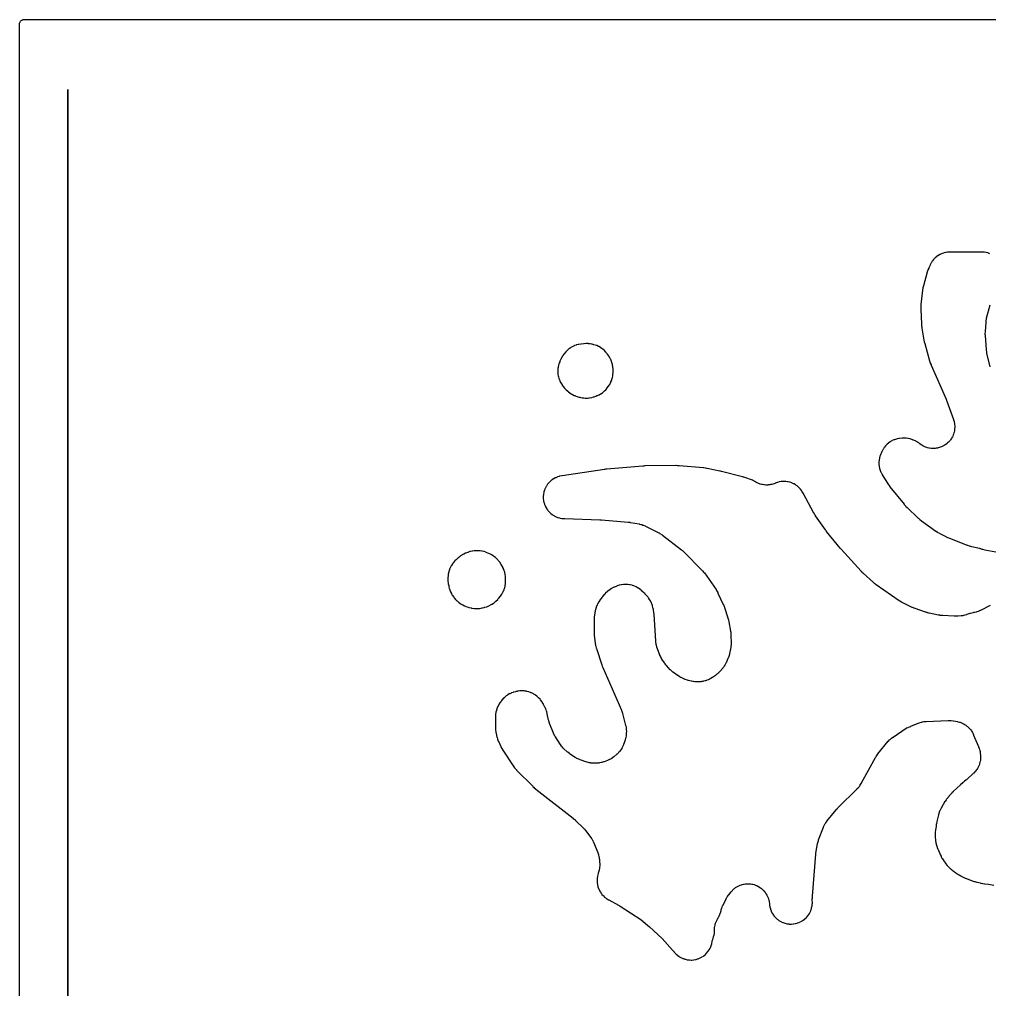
# Model space of a CAD drawing. Header units: millimetres. Extents: x 0 to 300, y 0 to 300.
# Drawn here: x -0.1 to 150, y 150 to 300.1 of the extents above; entities that cross this region are included whole.
import ezdxf

# ---------------------------------------------------------------- set-up
doc = ezdxf.new("R2010")
doc.units = ezdxf.units.MM
doc.layers.add('CUT', color=7, linetype='CONTINUOUS')

msp = doc.modelspace()

# ---------------------------------------------------------------- linework, layer by layer
at = {"layer": 'CUT'}
for points in [[(-0.125, 3.375), (-0.125, 296.625), (-0.125, 299.3054), (-0.1202, 299.4033), (-0.1087, 299.4809), (-0.0896, 299.5569), (-0.0632, 299.6308), (-0.0297, 299.7017), (0.0106, 299.7689), (0.0573, 299.8319), (0.11, 299.89), (0.1681, 299.9427), (0.2311, 299.9894), (0.2983, 300.0297), (0.3692, 300.0632), (0.4431, 300.0896), (0.5191, 300.1087), (0.5967, 300.1202), (0.6946, 300.125), (299.3039, 300.125)], [(150.043, 263.8718), (149.8053, 263.9574), (149.7335, 263.9793), (149.4886, 264.041), (149.415, 264.0557), (149.1652, 264.093), (149.0905, 264.1004), (148.7374, 264.1178), (148.6999, 264.1188), (143.941, 264.1187), (143.905, 264.1179), (143.5657, 264.1018), (143.4939, 264.095), (143.2537, 264.0606), (143.1829, 264.047), (142.947, 263.99), (142.8779, 263.9698), (142.6484, 263.8907), (142.5815, 263.864), (142.3605, 263.7635), (142.2964, 263.7306), (142.086, 263.6097), (142.0253, 263.5709), (141.8273, 263.4306), (141.7705, 263.3862), (141.5867, 263.2278), (141.5344, 263.1782), (141.3663, 263.0031), (141.319, 262.9488), (141.1683, 262.7585), (141.1263, 262.7), (140.9942, 262.4963), (140.958, 262.4341), (140.801, 262.1329), (140.7852, 262.1005), (140.5908, 261.6798), (140.5785, 261.6518), (140.468, 261.385), (140.4469, 261.3275), (140.3583, 261.0528), (140.3495, 261.0235), (139.761, 258.9112), (139.7534, 258.8817), (139.6876, 258.6024), (139.676, 258.5427), (139.6326, 258.2591), (139.6286, 258.2289), (139.3779, 255.9907), (139.3752, 255.9609), (139.3548, 255.6792), (139.3528, 255.6193), (139.3547, 255.337), (139.3555, 255.307), (139.4641, 252.951), (139.4655, 252.928), (139.4854, 252.6688), (139.4902, 252.6231), (139.5257, 252.3656), (139.5292, 252.3428), (139.8406, 250.4963), (139.8443, 250.4765), (139.8881, 250.253), (139.8969, 250.2137), (139.9525, 249.9929), (139.9576, 249.9734), (140.7019, 247.3162), (140.7096, 247.2904), (140.8019, 247.0008), (140.8201, 246.9501), (140.9327, 246.6677), (140.9431, 246.6429), (143.2777, 241.3397), (143.2855, 241.3217), (143.3221, 241.2345), (143.3295, 241.2164), (143.344, 241.1801), (143.3522, 241.1589), (143.3909, 241.0562), (143.3987, 241.0349), (144.4057, 238.1932), (144.4234, 238.1391), (144.494, 237.9029), (144.5211, 237.7924), (144.5625, 237.5784), (144.5784, 237.4657), (144.5982, 237.2486), (144.6029, 237.1349), (144.6009, 236.9169), (144.5942, 236.8033), (144.5705, 236.5866), (144.5525, 236.4743), (144.5074, 236.261), (144.4783, 236.151), (144.412, 235.9433), (144.3721, 235.8367), (144.2855, 235.6367), (144.2352, 235.5346), (144.129, 235.3442), (144.0688, 235.2477), (143.9442, 235.0688), (143.8746, 234.9788), (143.7328, 234.8132), (143.6546, 234.7305), (143.497, 234.5799), (143.4109, 234.5055), (143.2391, 234.3713), (143.146, 234.3058), (142.9617, 234.1895), (142.8625, 234.1336), (142.6675, 234.0362), (142.5633, 233.9905), (142.3595, 233.913), (142.2513, 233.8779), (142.0408, 233.8212), (141.9296, 233.797), (141.7145, 233.7615), (141.6015, 233.7486), (141.3839, 233.7347), (141.2701, 233.7332), (141.0522, 233.7411), (140.9389, 233.7508), (140.7229, 233.7804), (140.6111, 233.8014), (140.3991, 233.8524), (140.2899, 233.8845), (140.0841, 233.9563), (139.9787, 233.9991), (139.781, 234.0911), (139.6804, 234.1442), (139.4929, 234.2554), (139.3981, 234.3183), (139.1997, 234.4646), (139.1547, 234.4995), (139.095, 234.5484), (139.0398, 234.5895), (138.8478, 234.7194), (138.7891, 234.7553), (138.5861, 234.8673), (138.5244, 234.8977), (138.2274, 235.0281), (138.1956, 235.0413), (138.1071, 235.0754), (138.0713, 235.0882), (137.7302, 235.2006), (137.6568, 235.2207), (137.4063, 235.2762), (137.3313, 235.2889), (137.0765, 235.319), (137.0005, 235.3242), (136.6416, 235.3305), (136.6035, 235.3302), (136.5021, 235.3269), (136.4587, 235.3242), (136.0507, 235.2874), (135.9647, 235.2747), (135.6782, 235.2153), (135.5942, 235.1929), (135.2597, 235.0825), (135.1853, 235.0535), (134.9361, 234.9411), (134.8715, 234.9082), (134.6592, 234.7869), (134.598, 234.7479), (134.3983, 234.6069), (134.3411, 234.5623), (134.1557, 234.4029), (134.103, 234.353), (133.9337, 234.1766), (133.886, 234.1219), (133.7343, 233.9302), (133.692, 233.8712), (133.5593, 233.6659), (133.5229, 233.6032), (133.3653, 233.2995), (133.3494, 233.2669), (133.2074, 232.9579), (133.1928, 232.9239), (133.0627, 232.6), (133.0385, 232.5301), (132.9685, 232.2908), (132.9512, 232.2188), (132.9048, 231.9738), (132.8946, 231.9005), (132.8723, 231.6521), (132.8692, 231.5782), (132.8712, 231.3288), (132.8754, 231.2549), (132.9015, 231.007), (132.9129, 230.9338), (132.9631, 230.6896), (132.9815, 230.6179), (133.0552, 230.3797), (133.0805, 230.3101), (133.177, 230.0802), (133.209, 230.0134), (133.3747, 229.7063), (133.3931, 229.6742), (134.1877, 228.3595), (134.2013, 228.3378), (134.3589, 228.0958), (134.3882, 228.0539), (134.5618, 227.823), (134.5775, 227.8029), (136.7598, 225.0939), (136.7768, 225.0735), (136.973, 224.8468), (137.0091, 224.8079), (137.2205, 224.5953), (137.2396, 224.5769), (138.9598, 222.9646), (138.9784, 222.9478), (139.191, 222.7613), (139.2297, 222.7295), (139.4541, 222.5574), (139.4742, 222.5425), (141.6967, 220.9515), (141.718, 220.9368), (141.9609, 220.7751), (142.0048, 220.7479), (142.2581, 220.6031), (142.2808, 220.5907), (143.2343, 220.0877), (143.2548, 220.0773), (143.4881, 219.9631), (143.53, 219.9441), (143.7698, 219.8442), (143.7912, 219.8357), (146.5429, 218.786), (146.5684, 218.7767), (146.8584, 218.6778), (146.9103, 218.6621), (147.2067, 218.5841), (147.233, 218.5777), (148.4126, 218.3118), (148.506, 218.2683), (148.5764, 218.2398), (148.8179, 218.1557), (148.8908, 218.1343), (149.2389, 218.0509), (149.276, 218.0429), (150.9644, 217.7265)], [(150.0775, 246.373), (149.5836, 248.4722), (149.5791, 248.4923), (149.5652, 248.5563), (149.5498, 248.6439), (149.5053, 248.9722), (149.498, 249.0423), (149.3439, 251.1478), (149.3417, 251.1876), (149.3343, 251.3804), (149.3335, 251.4203), (149.3333, 251.4958), (149.3339, 251.5355), (149.34, 251.7276), (149.342, 251.7673), (149.444, 253.2936), (149.4453, 253.3105), (149.4487, 253.3531), (149.4605, 253.4477), (149.5214, 253.8129), (149.5391, 253.8988), (149.5416, 253.9086), (149.544, 253.9184), (150.0702, 255.9696)], [(150.0739, 209.4083), (148.5911, 208.6661), (148.5411, 208.6425), (148.3221, 208.5459), (148.219, 208.5062), (148.0179, 208.4399), (147.9115, 208.4104), (147.6779, 208.3578), (147.6237, 208.347), (147.5015, 208.3256), (147.4569, 208.3164), (147.0392, 208.2173), (146.952, 208.1909), (146.4976, 208.0235), (146.4501, 208.0072), (146.2432, 207.9411), (146.1464, 207.9149), (145.959, 207.8728), (145.8603, 207.8551), (145.6449, 207.8263), (145.5951, 207.8207), (145.1485, 207.7809), (145.1069, 207.7779), (144.9055, 207.7674), (144.8638, 207.7659), (144.7843, 207.7647), (144.7426, 207.7648), (144.541, 207.769), (144.4993, 207.7706), (142.719, 207.8729), (142.6774, 207.876), (142.4768, 207.8949), (142.4354, 207.8996), (142.3566, 207.9099), (142.3154, 207.9161), (142.1167, 207.9496), (142.0757, 207.9573), (140.6323, 208.2555), (140.5961, 208.2636), (140.4218, 208.3055), (140.3859, 208.3148), (140.3176, 208.3336), (140.282, 208.344), (140.1108, 208.3972), (140.0756, 208.4088), (138.5048, 208.9536), (138.4745, 208.9646), (138.3287, 209.0198), (138.2987, 209.0317), (138.2417, 209.0552), (138.212, 209.0679), (138.0696, 209.1313), (138.0403, 209.1448), (136.4935, 209.8864), (136.4802, 209.8929), (136.4466, 209.9095), (136.3733, 209.9493), (136.0941, 210.1141), (136.0293, 210.1554), (136.0219, 210.1604), (136.0146, 210.1655), (132.446, 212.6514), (132.4171, 212.6722), (132.2791, 212.7749), (132.2509, 212.7965), (132.1977, 212.8388), (132.1702, 212.8613), (132.0389, 212.9724), (132.0121, 212.9958), (130.4153, 214.4343), (130.4017, 214.4468), (130.338, 214.5061), (130.3173, 214.5258), (130.2851, 214.5573), (130.2779, 214.5644), (130.2351, 214.607), (130.2221, 214.6201), (130.1615, 214.6825), (130.1418, 214.7032), (130.1112, 214.7363), (130.1044, 214.7438), (127.0212, 218.1385), (127.0112, 218.1496), (126.9634, 218.2036), (126.9536, 218.2148), (126.9342, 218.2374), (126.923, 218.2507), (126.8693, 218.3149), (126.8583, 218.3283), (124.7741, 220.9015), (124.7622, 220.9164), (124.7054, 220.989), (124.6937, 221.0041), (124.6708, 221.0344), (124.6577, 221.0522), (124.5951, 221.1384), (124.5823, 221.1563), (123.0797, 223.3124), (123.0616, 223.3391), (122.9761, 223.4696), (122.9588, 223.4969), (122.9267, 223.549), (122.9102, 223.5766), (122.8324, 223.7113), (122.8167, 223.7394), (121.1583, 226.8075), (121.1394, 226.8404), (120.9543, 227.1455), (120.9119, 227.2082), (120.7586, 227.4119), (120.7102, 227.47), (120.5374, 227.6575), (120.4834, 227.7105), (120.2928, 227.8799), (120.2338, 227.9273), (120.0273, 228.0768), (119.9639, 228.1181), (119.7436, 228.2464), (119.6764, 228.2812), (119.4444, 228.3869), (119.374, 228.4149), (119.1327, 228.497), (119.0599, 228.5178), (118.8116, 228.5755), (118.7371, 228.5889), (118.4843, 228.6217), (118.4088, 228.6276), (118.154, 228.635), (118.0783, 228.6335), (117.824, 228.6155), (117.7488, 228.6064), (117.4976, 228.5633), (117.4237, 228.5467), (117.178, 228.4788), (117.1061, 228.455), (117.0083, 228.4171), (116.9547, 228.3979), (116.8795, 228.3731), (116.8096, 228.346), (116.7499, 228.3195), (116.6464, 228.2794), (116.4356, 228.2094), (116.3288, 228.1796), (116.1215, 228.1325), (116.0122, 228.1132), (115.8013, 228.0865), (115.6907, 228.078), (115.4783, 228.0719), (115.3673, 228.0741), (115.1553, 228.0887), (115.0451, 228.1017), (114.8355, 228.1369), (114.7271, 228.1605), (114.5218, 228.2159), (114.4163, 228.25), (114.2174, 228.325), (114.1156, 228.3692), (113.925, 228.4632), (113.828, 228.5171), (113.6474, 228.6292), (113.5561, 228.6923), (113.5063, 228.7304), (113.4387, 228.7765), (113.3666, 228.8151), (113.2907, 228.8458), (112.1369, 229.2408), (112.1231, 229.2454), (111.9539, 229.2997), (111.9245, 229.3085), (111.7677, 229.352), (111.7532, 229.3558), (108.5107, 230.1858), (108.5012, 230.1882), (108.3847, 230.2164), (108.3646, 230.221), (108.2573, 230.2439), (108.2474, 230.2459), (106.2864, 230.6375), (106.2662, 230.6412), (106.0372, 230.6806), (105.9965, 230.6864), (105.7657, 230.7133), (105.7453, 230.7154), (101.9616, 231.0526), (101.9427, 231.054), (101.7295, 231.0677), (101.6917, 231.0692), (101.478, 231.0722), (101.4591, 231.0723), (96.688, 231.0217), (96.6746, 231.0214), (96.5103, 231.0168), (96.482, 231.0155), (96.332, 231.0056), (96.3181, 231.0046), (90.7542, 230.5367), (90.7421, 230.5356), (90.5937, 230.5207), (90.5682, 230.5177), (90.4329, 230.4995), (90.4204, 230.4977), (83.8557, 229.5024), (83.8188, 229.4959), (83.4723, 229.4257), (83.3997, 229.4072), (83.1583, 229.3329), (83.0878, 229.3074), (82.8549, 229.2097), (82.7873, 229.1773), (82.5651, 229.0571), (82.501, 229.0182), (82.2918, 228.8767), (82.2319, 228.8317), (82.0376, 228.6703), (81.9824, 228.6196), (81.805, 228.4399), (81.755, 228.384), (81.5962, 228.1876), (81.552, 228.1271), (81.4133, 227.916), (81.3752, 227.8514), (81.258, 227.6277), (81.2265, 227.5597), (81.1319, 227.3255), (81.1073, 227.2547), (81.0362, 227.0124), (81.0186, 226.9395), (80.9718, 226.6913), (80.9615, 226.617), (80.9393, 226.3654), (80.9364, 226.2905), (80.9392, 226.038), (80.9437, 225.9631), (80.9712, 225.7121), (80.9831, 225.6381), (81.0353, 225.391), (81.0544, 225.3185), (81.1306, 225.0777), (81.1568, 225.0074), (81.2564, 224.7754), (81.2894, 224.708), (81.4114, 224.4869), (81.4508, 224.4231), (81.594, 224.2151), (81.6395, 224.1555), (81.8025, 223.9626), (81.8537, 223.9078), (82.0349, 223.7319), (82.0912, 223.6824), (82.2888, 223.5252), (82.3498, 223.4815), (82.562, 223.3445), (82.6269, 223.307), (82.8515, 223.1916), (82.9198, 223.1607), (83.1548, 223.068), (83.2258, 223.044), (83.4687, 222.9749), (83.5418, 222.958), (83.7903, 222.9132), (83.8647, 222.9035), (84.217, 222.8754), (84.2544, 222.8733), (89.704, 222.708), (89.7192, 222.7074), (89.7922, 222.7042), (89.8074, 222.7035), (89.8375, 222.7017), (89.8551, 222.7006), (89.9398, 222.6945), (89.9573, 222.6931), (94.0768, 222.3307), (94.0928, 222.3292), (94.1663, 222.3217), (94.19, 222.319), (94.2313, 222.3139), (94.2411, 222.3127), (94.2927, 222.3059), (94.3086, 222.3036), (94.3815, 222.293), (94.4049, 222.2893), (94.4462, 222.2824), (94.4559, 222.2807), (95.7712, 222.0482), (95.825, 222.0374), (96.0566, 221.9848), (96.1622, 221.9555), (96.3616, 221.8895), (96.464, 221.8502), (96.6812, 221.7543), (96.7309, 221.731), (98.8427, 220.6752), (98.8587, 220.667), (98.899, 220.6461), (98.9865, 220.5955), (99.3173, 220.3844), (99.3937, 220.3311), (99.4022, 220.3246), (99.4107, 220.3182), (102.3169, 218.0669), (102.3461, 218.0435), (102.4855, 217.928), (102.5139, 217.9037), (102.5674, 217.8563), (102.595, 217.831), (102.7265, 217.7067), (102.7533, 217.6805), (105.4875, 214.9184), (105.4984, 214.9072), (105.5257, 214.8788), (105.5841, 214.8134), (105.8009, 214.5506), (105.85, 214.4866), (105.8554, 214.4789), (105.8608, 214.4714), (107.6708, 211.8857), (107.68, 211.8724), (107.703, 211.8385), (107.7512, 211.7611), (107.9262, 211.453), (107.9649, 211.3785), (107.9691, 211.3697), (107.9732, 211.361), (108.7866, 209.6076), (108.8, 209.5776), (108.8628, 209.4315), (108.8753, 209.401), (108.8984, 209.3426), (108.9101, 209.3118), (108.9643, 209.1624), (108.9751, 209.1313), (109.5063, 207.5224), (109.5181, 207.4845), (109.5718, 207.3008), (109.5822, 207.2626), (109.6009, 207.1894), (109.61, 207.1508), (109.6507, 206.9638), (109.6585, 206.925), (109.9289, 205.4383), (109.9316, 205.4232), (109.938, 205.3849), (109.9491, 205.2992), (109.9795, 204.9645), (109.9839, 204.8851), (109.9841, 204.8758), (109.9843, 204.8667), (110.0003, 203.6075), (110.0004, 203.589), (110.0001, 203.5208), (109.9983, 203.4597), (109.988, 203.2802), (109.9798, 203.1941), (109.9557, 203.0143), (109.9476, 202.9626), (109.9418, 202.9303), (109.9398, 202.9195), (109.7683, 202.0211), (109.7541, 201.9568), (109.6846, 201.6802), (109.6451, 201.5546), (109.5442, 201.288), (109.5191, 201.2271), (109.2262, 200.5706), (109.2033, 200.5223), (109.0992, 200.3157), (109.0468, 200.2226), (108.938, 200.0493), (108.8771, 199.9616), (108.7363, 199.778), (108.7029, 199.7363), (108.2931, 199.2507), (108.2594, 199.2126), (108.11, 199.0508), (108.0378, 198.9792), (107.8935, 198.8484), (107.8152, 198.7836), (107.6395, 198.6509), (107.5982, 198.6212), (107.1309, 198.2999), (107.0838, 198.2692), (106.8766, 198.1413), (106.7781, 198.087), (106.5845, 197.9925), (106.4812, 197.9482), (106.2529, 197.8634), (106.1997, 197.8451), (106.0231, 197.7893), (105.9705, 197.7741), (105.7413, 197.7135), (105.6342, 197.6907), (105.4272, 197.6568), (105.3185, 197.6443), (105.0819, 197.6287), (105.0272, 197.6264), (104.7426, 197.6212), (104.6935, 197.6214), (104.4808, 197.6267), (104.3829, 197.6334), (104.196, 197.6543), (104.099, 197.6694), (103.8904, 197.7111), (103.8425, 197.7217), (103.4325, 197.8222), (103.4153, 197.8266), (103.3721, 197.8379), (103.277, 197.8673), (102.9131, 197.9973), (102.8281, 198.0316), (102.8185, 198.036), (102.8089, 198.0403), (102.2507, 198.2983), (102.2342, 198.3061), (102.1734, 198.3353), (102.1198, 198.3629), (101.9642, 198.4483), (101.8909, 198.4922), (101.7407, 198.5899), (101.698, 198.619), (101.6717, 198.6379), (101.6629, 198.6443), (101.0662, 199.0809), (101.0525, 199.091), (101.0181, 199.117), (100.9441, 199.1779), (100.6667, 199.4265), (100.6032, 199.488), (100.5962, 199.4953), (100.5892, 199.5027), (100.0435, 200.0841), (100.0326, 200.096), (100.0052, 200.126), (99.9469, 200.1953), (99.7312, 200.4731), (99.6825, 200.5408), (99.6772, 200.5488), (99.6719, 200.5568), (99.2976, 201.1298), (99.2614, 201.1891), (99.1125, 201.4507), (99.0512, 201.5755), (98.9352, 201.8532), (98.9104, 201.9182), (98.5314, 203.0082), (98.5156, 203.0573), (98.4519, 203.2713), (98.427, 203.3713), (98.388, 203.5649), (98.3722, 203.6667), (98.348, 203.8886), (98.3436, 203.94), (98.0811, 208.0854), (98.0793, 208.1081), (98.0554, 208.364), (98.0498, 208.4092), (98.0106, 208.6632), (98.0068, 208.6857), (97.9675, 208.8981), (97.9584, 208.9403), (97.8617, 209.3359), (97.8364, 209.4185), (97.7357, 209.6914), (97.7013, 209.7706), (97.5179, 210.1341), (97.4973, 210.1721), (97.4155, 210.3137), (97.396, 210.3455), (97.2053, 210.6409), (97.1619, 210.7015), (97.0056, 210.8981), (96.9564, 210.9542), (96.7118, 211.2067), (96.6852, 211.2328), (96.2121, 211.6755), (96.1859, 211.6989), (95.9341, 211.9136), (95.8786, 211.9566), (95.6853, 212.0928), (95.6261, 212.1305), (95.382, 212.2707), (95.3179, 212.3036), (95.0433, 212.4283), (94.9746, 212.4555), (94.739, 212.536), (94.668, 212.5565), (94.3675, 212.6274), (94.2995, 212.6402), (94.0434, 212.6765), (93.9792, 212.6829), (93.7622, 212.695), (93.6977, 212.6959), (93.4142, 212.6877), (93.3473, 212.6828), (93.0394, 212.6465), (92.9705, 212.6351), (92.7406, 212.5863), (92.673, 212.5687), (92.3692, 212.4744), (92.2967, 212.4477), (91.9378, 212.2949), (91.8619, 212.2574), (91.5144, 212.0611), (91.4781, 212.0393), (91.3013, 211.926), (91.2655, 211.9015), (90.9341, 211.6615), (90.8669, 211.6066), (90.5651, 211.3304), (90.5339, 211.3001), (90.3415, 211.1026), (90.3156, 211.0747), (90.0784, 210.8055), (90.0311, 210.746), (89.822, 210.4545), (89.8006, 210.423), (89.5444, 210.0251), (89.5218, 209.9877), (89.3191, 209.6291), (89.2805, 209.5507), (89.1297, 209.1934), (89.1008, 209.1125), (88.9954, 208.7542), (88.9761, 208.6719), (88.9067, 208.2796), (88.9005, 208.2378), (88.8352, 207.6933), (88.8328, 207.6708), (88.8099, 207.4159), (88.8072, 207.3707), (88.7995, 207.1149), (88.7992, 207.0923), (88.7988, 205.367), (88.7992, 205.3447), (88.8065, 205.0921), (88.8092, 205.0475), (88.8314, 204.7958), (88.8337, 204.7736), (88.9684, 203.6309), (88.9738, 203.5934), (89.0334, 203.2407), (89.0498, 203.1667), (89.1442, 202.8218), (89.1551, 202.7854), (89.9779, 200.2782), (89.9838, 200.2611), (90.0519, 200.0691), (90.0647, 200.0355), (90.1418, 199.8469), (90.1489, 199.8303), (93.0322, 193.2315), (93.038, 193.2179), (93.0525, 193.1835), (93.082, 193.1057), (93.1856, 192.7994), (93.2076, 192.7261), (93.2099, 192.7175), (93.2121, 192.709), (93.6824, 190.8752), (93.6943, 190.8241), (93.7405, 190.6016), (93.7571, 190.4981), (93.7798, 190.2984), (93.7868, 190.1938), (93.7916, 189.9667), (93.7915, 189.9142), (93.7851, 189.6604), (93.7821, 189.6014), (93.7625, 189.3466), (93.7473, 189.2296), (93.7068, 189.0072), (93.6796, 188.8923), (93.608, 188.647), (93.59, 188.5907), (93.3517, 187.908), (93.3337, 187.8597), (93.2506, 187.6525), (93.208, 187.5587), (93.1184, 187.3827), (93.0675, 187.2931), (92.9617, 187.1252), (92.9042, 187.0422), (92.7854, 186.8861), (92.7207, 186.8084), (92.5913, 186.6665), (92.5205, 186.5954), (92.3604, 186.4482), (92.3227, 186.415), (91.8804, 186.0428), (91.8421, 186.012), (91.6736, 185.8822), (91.5933, 185.8257), (91.4349, 185.7242), (91.3501, 185.6748), (91.1836, 185.5872), (91.0948, 185.5453), (90.8987, 185.4629), (90.853, 185.4449), (90.3352, 185.253), (90.2758, 185.2328), (90.0162, 185.1526), (89.8946, 185.1223), (89.6587, 185.077), (89.5344, 185.0601), (89.2636, 185.0385), (89.201, 185.0353), (88.8751, 185.0272), (88.8251, 185.0271), (88.6085, 185.0313), (88.5087, 185.0376), (88.3182, 185.0581), (88.2193, 185.0731), (88.0313, 185.1102), (87.9342, 185.1339), (87.7261, 185.1943), (87.6784, 185.2093), (86.6265, 185.5654), (86.5826, 185.5813), (86.3939, 185.6539), (86.3083, 185.6909), (86.1472, 185.7686), (86.0649, 185.8125), (85.8906, 185.9149), (85.8509, 185.9394), (85.1557, 186.387), (85.1411, 186.3966), (85.1043, 186.4211), (85.0249, 186.4791), (84.7263, 186.7175), (84.6579, 186.7768), (84.6502, 186.7839), (84.6427, 186.791), (84.0813, 187.3271), (84.0342, 187.3749), (83.8362, 187.5876), (83.7507, 187.691), (83.5791, 187.9255), (83.5411, 187.9808), (82.8188, 189.1005), (82.8098, 189.1148), (82.7872, 189.1509), (82.7403, 189.2335), (82.5716, 189.5618), (82.5347, 189.641), (82.5308, 189.6504), (82.5269, 189.6596), (81.9414, 191.0874), (81.9349, 191.1036), (81.9189, 191.1446), (81.887, 191.2373), (81.7789, 191.6024), (81.7568, 191.6899), (81.7546, 191.7001), (81.7525, 191.7102), (81.5625, 192.6498), (81.5546, 192.6845), (81.4729, 193.0097), (81.4523, 193.0778), (81.3724, 193.3036), (81.3456, 193.3695), (81.2048, 193.6737), (81.1891, 193.7056), (80.9713, 194.1235), (80.9516, 194.159), (80.757, 194.4884), (80.712, 194.5559), (80.4876, 194.857), (80.4392, 194.9156), (80.2197, 195.1557), (80.1696, 195.2057), (79.9933, 195.3658), (79.9388, 195.4108), (79.7483, 195.5538), (79.6899, 195.5936), (79.487, 195.7183), (79.4251, 195.7525), (79.128, 195.899), (79.0603, 195.9284), (78.7235, 196.0556), (78.6504, 196.079), (78.4005, 196.1455), (78.3254, 196.1614), (78.0701, 196.2024), (77.9937, 196.2107), (77.7356, 196.2256), (77.6588, 196.2262), (77.4005, 196.215), (77.3241, 196.2078), (76.9659, 196.1558), (76.9281, 196.1493), (76.7099, 196.1063), (76.674, 196.0983), (76.3377, 196.0148), (76.2673, 195.9937), (76.0338, 195.9112), (75.9658, 195.8833), (75.7414, 195.7786), (75.6764, 195.7443), (75.4632, 195.6184), (75.4018, 195.5781), (75.2017, 195.4321), (75.1445, 195.386), (74.8856, 195.1557), (74.8587, 195.1306), (74.7309, 195.0054), (74.7042, 194.9779), (74.4591, 194.7121), (74.41, 194.6532), (74.2549, 194.4467), (74.212, 194.3831), (74.0785, 194.162), (74.0423, 194.0944), (73.8876, 193.7677), (73.872, 193.7326), (73.8273, 193.6245), (73.814, 193.5898), (73.6962, 193.2597), (73.6746, 193.1885), (73.6139, 192.9456), (73.5994, 192.8727), (73.5627, 192.625), (73.5554, 192.551), (73.5382, 192.201), (73.5373, 192.1638), (73.5367, 190.6278), (73.5375, 190.5934), (73.552, 190.2692), (73.5582, 190.2007), (73.6021, 189.8792), (73.6075, 189.8453), (73.6939, 189.3723), (73.7003, 189.3414), (73.7659, 189.051), (73.7824, 188.9901), (73.8463, 188.7872), (73.8678, 188.7278), (73.9806, 188.4523), (73.9931, 188.4234), (74.3604, 187.6226), (74.3729, 187.5966), (74.4958, 187.3535), (74.5238, 187.303), (74.6648, 187.07), (74.6802, 187.0455), (76.2678, 184.6331), (76.2894, 184.602), (76.5001, 184.3141), (76.5478, 184.2554), (76.786, 183.9899), (76.812, 183.9624), (79.2975, 181.4562), (79.3146, 181.4394), (79.5116, 181.253), (79.5474, 181.2211), (79.7557, 181.0475), (79.7744, 181.0324), (85.5529, 176.5171), (85.5783, 176.4967), (85.6994, 176.3963), (85.7241, 176.3752), (85.7709, 176.3342), (85.795, 176.3124), (85.9102, 176.2053), (85.9337, 176.1828), (87.1779, 174.9582), (87.1916, 174.9444), (87.235, 174.9003), (87.2915, 174.8383), (87.4934, 174.5998), (87.5349, 174.5479), (88.2515, 173.594), (88.2792, 173.5554), (88.396, 173.3856), (88.4466, 173.3051), (88.537, 173.1469), (88.5807, 173.0624), (88.6677, 172.8756), (88.6868, 172.8321), (89.3581, 171.2171), (89.3788, 171.1634), (89.4627, 170.9288), (89.496, 170.8187), (89.5489, 170.6048), (89.5708, 170.4919), (89.606, 170.2452), (89.6126, 170.1881), (89.6621, 169.6462), (89.6662, 169.5815), (89.6758, 169.3012), (89.6729, 169.1717), (89.6532, 168.9244), (89.6356, 168.7961), (89.5817, 168.5208), (89.5675, 168.4576), (89.4563, 168.0221), (89.455, 168.017), (89.4467, 167.9836), (89.3373, 167.5673), (89.3219, 167.4941), (89.2821, 167.2454), (89.274, 167.1711), (89.2588, 166.9196), (89.258, 166.8449), (89.2677, 166.5932), (89.2742, 166.5187), (89.3086, 166.2691), (89.3224, 166.1956), (89.3811, 165.9507), (89.4021, 165.8789), (89.4845, 165.6409), (89.5125, 165.5715), (89.6179, 165.3428), (89.6526, 165.2765), (89.78, 165.0592), (89.821, 164.9967), (89.9691, 164.793), (90.0161, 164.7347), (90.1835, 164.5466), (90.2359, 164.4932), (90.4211, 164.3225), (90.4785, 164.2745), (90.6796, 164.1228), (90.7414, 164.0807), (91.0423, 163.897), (91.0747, 163.8783), (92.5692, 163.0639), (92.5864, 163.0543), (92.6693, 163.0072), (92.6864, 162.9974), (92.7204, 162.9773), (92.74, 162.9655), (92.8341, 162.9073), (92.8534, 162.8951), (96.0318, 160.8412), (96.0839, 160.7997), (96.11, 160.7782), (97.3508, 159.7275), (99.3245, 157.9198), (100.9415, 156.1052), (100.951, 156.0951), (101.1752, 155.8291), (101.2004, 155.8007), (101.4447, 155.5387), (101.4992, 155.4857), (101.6915, 155.3169), (101.751, 155.2697), (101.9593, 155.1209), (102.0232, 155.0799), (102.2453, 154.9526), (102.313, 154.9182), (102.5466, 154.8137), (102.6175, 154.7862), (102.8604, 154.7056), (102.9336, 154.6853), (103.1833, 154.6294), (103.2582, 154.6165), (103.5123, 154.5858), (103.5881, 154.5804), (103.844, 154.5752), (103.9199, 154.5775), (104.175, 154.5978), (104.2504, 154.6077), (104.5022, 154.6534), (104.5761, 154.6707), (104.8221, 154.7414), (104.894, 154.766), (105.1317, 154.8608), (105.2008, 154.8925), (105.4278, 155.0106), (105.4934, 155.049), (105.7075, 155.1892), (105.7689, 155.234), (105.9679, 155.3949), (106.0246, 155.4455), (106.2065, 155.6255), (106.2578, 155.6815), (106.4209, 155.8787), (106.4664, 155.9396), (106.6089, 156.1522), (106.6481, 156.2173), (106.7687, 156.443), (106.8012, 156.5117), (106.8987, 156.7483), (106.9241, 156.8199), (106.9975, 157.0651), (107.0156, 157.1389), (107.0783, 157.4634), (107.086, 157.499), (107.0874, 157.508), (107.0918, 157.5269), (107.149, 157.7618), (107.1802, 157.8672), (107.2094, 157.9507), (107.2128, 157.9605), (107.252, 158.0729), (107.2803, 158.147), (107.2801, 158.1471), (107.2967, 158.192), (107.3874, 158.4731), (107.4051, 158.5376), (107.4216, 158.61), (107.4349, 158.6859), (107.4405, 158.7628), (107.4382, 158.8398), (107.4222, 159.039), (107.4187, 159.1489), (107.4222, 159.3597), (107.4293, 159.4695), (107.4531, 159.6789), (107.4707, 159.7875), (107.5146, 159.9937), (107.5426, 160.1001), (107.6062, 160.301), (107.6443, 160.4042), (107.727, 160.5982), (107.7749, 160.6972), (107.889, 160.9064), (107.9148, 160.9511), (107.943, 160.995), (107.948, 161.0023), (107.9854, 161.0633), (107.9933, 161.0777), (108.0191, 161.1224), (108.0667, 161.2004), (108.1027, 161.2666), (108.2127, 161.4953), (108.2419, 161.5648), (108.3288, 161.8033), (108.351, 161.8753), (108.449, 162.2592), (108.462, 162.3059), (108.4654, 162.3173), (108.4753, 162.3534), (108.4864, 162.3978), (108.5139, 162.4914), (108.5743, 162.6685), (108.6098, 162.7595), (108.695, 162.9531), (108.7156, 162.9974), (109.2168, 164.0155), (109.226, 164.0338), (109.2605, 164.1008), (109.2932, 164.1599), (109.3943, 164.3307), (109.4464, 164.4108), (109.5626, 164.5741), (109.5973, 164.6203), (109.6197, 164.6487), (109.6273, 164.6582), (110.0007, 165.1202), (110.0375, 165.1635), (110.2016, 165.347), (110.2815, 165.4278), (110.4421, 165.5748), (110.5296, 165.6473), (110.704, 165.7776), (110.7983, 165.841), (110.9848, 165.9532), (111.0849, 166.0069), (111.2817, 166.1001), (111.3867, 166.1435), (111.5917, 166.2167), (111.7005, 166.2494), (111.9119, 166.3018), (112.0234, 166.3235), (112.2389, 166.3546), (112.352, 166.3651), (112.5695, 166.3746), (112.6831, 166.3738), (112.9005, 166.3615), (113.0135, 166.3495), (113.2285, 166.3156), (113.3397, 166.2924), (113.5503, 166.2373), (113.6587, 166.2031), (113.8628, 166.1273), (113.9672, 166.0825), (114.1627, 165.9867), (114.2621, 165.9317), (114.4472, 165.817), (114.5406, 165.7524), (114.7133, 165.6198), (114.7998, 165.5462), (114.9585, 165.397), (115.0373, 165.3152), (115.1802, 165.151), (115.2505, 165.0617), (115.3764, 164.8841), (115.4374, 164.7883), (115.5451, 164.599), (115.5962, 164.4976), (115.6845, 164.2986), (115.7253, 164.1925), (115.7933, 163.9857), (115.8233, 163.8761), (115.8765, 163.6358), (115.8874, 163.58), (115.943, 163.2523), (115.9494, 163.1403), (115.9574, 163.0659), (115.9965, 162.8168), (116.0117, 162.7435), (116.0752, 162.4995), (116.0975, 162.4281), (116.1847, 162.1915), (116.214, 162.1226), (116.3239, 161.8957), (116.3599, 161.8301), (116.4916, 161.6151), (116.5339, 161.5533), (116.6861, 161.3523), (116.7342, 161.295), (116.9055, 161.11), (116.959, 161.0576), (117.1477, 160.8904), (117.2061, 160.8435), (117.4103, 160.6956), (117.473, 160.6548), (117.6907, 160.5277), (117.7572, 160.4932), (117.9864, 160.3881), (118.0559, 160.3604), (118.2943, 160.2784), (118.3662, 160.2575), (118.6115, 160.1994), (118.6851, 160.1857), (118.935, 160.152), (119.0096, 160.1457), (119.2615, 160.1367), (119.3364, 160.1377), (119.588, 160.1536), (119.6624, 160.1619), (119.9113, 160.2025), (119.9845, 160.2181), (120.2281, 160.2829), (120.2994, 160.3057), (120.5355, 160.3942), (120.6042, 160.4239), (120.8305, 160.5351), (120.896, 160.5714), (121.1102, 160.7044), (121.1717, 160.7469), (121.3718, 160.9004), (121.4289, 160.9488), (121.613, 161.1211), (121.665, 161.1749), (121.8312, 161.3645), (121.8777, 161.4232), (122.0244, 161.6282), (122.0649, 161.6911), (122.1908, 161.9096), (122.2249, 161.9762), (122.3287, 162.206), (122.3561, 162.2757), (122.4367, 162.5146), (122.4571, 162.5866), (122.5181, 162.8503), (122.5304, 162.9171), (122.5606, 163.1351), (122.5667, 163.1995), (122.5772, 163.3989), (122.5777, 163.4665), (122.5666, 163.7712), (122.5659, 163.8263), (122.5691, 164.0924), (122.5711, 164.1474), (122.5902, 164.4649), (123.094, 170.9532), (123.0956, 170.9725), (123.1043, 171.0638), (123.1075, 171.0937), (123.1132, 171.1408), (123.1146, 171.1514), (123.1228, 171.2145), (123.1255, 171.2338), (123.139, 171.3244), (123.1438, 171.3541), (123.152, 171.4009), (123.1539, 171.4114), (123.3703, 172.5806), (123.3735, 172.5974), (123.382, 172.6397), (123.4049, 172.7331), (123.509, 173.0919), (123.5369, 173.1759), (123.5405, 173.1855), (123.5441, 173.195), (124.2845, 175.1096), (124.3072, 175.164), (124.4116, 175.3973), (124.4653, 175.5023), (124.5784, 175.698), (124.6427, 175.7969), (124.7928, 176.0037), (124.8287, 176.0505), (126.2561, 177.8171), (126.269, 177.8328), (126.3305, 177.9062), (126.351, 177.93), (126.3839, 177.9671), (126.3913, 177.9754), (126.4359, 178.0247), (126.4496, 178.0396), (126.5151, 178.1095), (126.5368, 178.1321), (126.5717, 178.1674), (126.5796, 178.1753), (129.4963, 181.0663), (129.5216, 181.0926), (129.7542, 181.3464), (129.8009, 181.4025), (129.9489, 181.599), (129.9899, 181.6593), (130.1697, 181.9529), (130.188, 181.9844), (132.3479, 185.9238), (132.3564, 185.939), (132.378, 185.9771), (132.4298, 186.0598), (132.6447, 186.3722), (132.6985, 186.4441), (132.705, 186.4522), (132.7115, 186.4602), (134.3271, 188.4165), (134.3624, 188.4572), (134.5191, 188.6297), (134.5951, 188.7058), (134.7474, 188.8446), (134.8302, 188.9132), (135.0165, 189.0532), (135.0603, 189.0845), (137.0727, 190.4533), (137.0897, 190.4646), (137.144, 190.5002), (137.1718, 190.5169), (137.4025, 190.5792), (137.472, 190.6016), (137.7941, 190.7229), (137.828, 190.7366), (138.9403, 191.2175), (139.0009, 191.2417), (139.2659, 191.3387), (139.4832, 191.3941), (139.5019, 191.3987), (139.571, 191.4151), (139.6332, 191.4281), (139.8172, 191.4611), (139.9063, 191.4734), (140.0941, 191.492), (140.1484, 191.496), (140.1824, 191.4978), (140.1938, 191.4983), (143.5974, 191.6367), (143.6628, 191.6375), (143.9462, 191.6327), (144.0767, 191.623), (144.3576, 191.5858), (144.4222, 191.5754), (145.0213, 191.4607), (145.0774, 191.4485), (145.3191, 191.3895), (145.4291, 191.3567), (145.6365, 191.2833), (145.7427, 191.2396), (145.9416, 191.1457), (146.0429, 191.0915), (146.2314, 190.978), (146.3266, 190.9139), (146.5027, 190.7821), (146.5911, 190.7087), (146.753, 190.5598), (146.8335, 190.478), (146.9797, 190.3135), (147.0516, 190.224), (147.1804, 190.0457), (147.2429, 189.9494), (147.3532, 189.759), (147.4057, 189.6569), (147.5081, 189.4302), (147.5304, 189.3772), (147.666, 189.0315), (147.6774, 189.0043), (148.2825, 187.6223), (148.3052, 187.5664), (148.3971, 187.3221), (148.4335, 187.2072), (148.4915, 186.9837), (148.5156, 186.8657), (148.5542, 186.6075), (148.5615, 186.5476), (148.5859, 186.2927), (148.59, 186.2341), (148.6011, 185.9801), (148.6002, 185.8627), (148.5869, 185.6382), (148.574, 185.5216), (148.5377, 185.2997), (148.5128, 185.185), (148.4538, 184.9679), (148.4173, 184.8564), (148.3363, 184.6466), (148.2885, 184.5394), (148.1864, 184.3391), (148.1278, 184.2374), (148.0056, 184.0486), (147.9369, 183.9534), (147.7959, 183.7782), (147.7178, 183.6906), (147.5389, 183.5099), (147.4965, 183.4693), (146.4095, 182.4789), (146.3267, 182.4139), (146.3108, 182.4011), (146.1333, 182.254), (146.1026, 182.2272), (145.9332, 182.0708), (145.9184, 182.0567), (145.517, 181.6657), (144.3822, 180.6317), (144.3654, 180.6159), (144.1784, 180.4348), (144.1463, 180.4018), (143.9706, 180.2098), (143.9553, 180.1925), (143.5501, 179.7218), (143.5284, 179.6953), (143.329, 179.4413), (143.2891, 179.3856), (143.1134, 179.1147), (143.0954, 179.0855), (142.5131, 178.0925), (142.4954, 178.0606), (142.3357, 177.7555), (142.305, 177.6893), (142.2123, 177.4614), (142.1881, 177.3925), (142.0896, 177.0626), (142.08, 177.0274), (141.8276, 176.0046), (141.8204, 175.9727), (141.7594, 175.67), (141.7492, 175.6053), (141.7244, 175.386), (141.7199, 175.3207), (141.7182, 175.2579), (141.6239, 174.7433), (141.6173, 174.7005), (141.5667, 174.2951), (141.5609, 174.2086), (141.5567, 173.8002), (141.5575, 173.7569), (141.566, 173.5768), (141.5689, 173.5374), (141.6057, 173.1662), (141.6176, 173.088), (141.6929, 172.7228), (141.7019, 172.6843), (141.7867, 172.3592), (141.795, 172.3296), (141.8795, 172.0523), (141.8998, 171.9942), (142.0064, 171.7246), (142.0183, 171.6963), (142.4066, 170.8197), (142.4859, 170.6334), (142.5228, 170.5584), (142.5807, 170.4556), (142.63, 170.357), (142.6652, 170.2943), (142.845, 170.007), (142.8647, 169.977), (143.1689, 169.5382), (143.193, 169.5054), (143.4283, 169.2022), (143.4815, 169.1407), (143.6718, 168.9433), (143.7313, 168.8878), (144.0256, 168.6416), (144.0575, 168.6164), (144.0596, 168.6148), (144.1337, 168.548), (144.1963, 168.4972), (144.5041, 168.2739), (144.5373, 168.2511), (144.5936, 168.2147), (144.7232, 168.1176), (144.7576, 168.0932), (145.0886, 167.8728), (145.1613, 167.83), (145.2911, 167.763), (145.5524, 167.5938), (145.5881, 167.5721), (145.9298, 167.3766), (146.0045, 167.3391), (146.3655, 167.1823), (146.4043, 167.1668), (147.2902, 166.8386), (147.3224, 166.8275), (147.6283, 166.7295), (147.6941, 166.7116), (148.0075, 166.6415), (148.0409, 166.6348), (148.0825, 166.6274), (148.5665, 166.4994), (148.5961, 166.4922), (148.8766, 166.43), (148.9365, 166.4192), (149.2211, 166.3796), (149.2514, 166.376), (149.812, 166.3208), (150.6357, 166.1748)]]:
    msp.add_lwpolyline(points, dxfattribs=at)
for points in [[(7.3812, 289.2937), (7.3812, 10.7062)], [(83.6228, 243.9473), (83.6602, 243.8816), (83.8519, 243.5807), (83.873, 243.5493), (84.0166, 243.3468), (84.0372, 243.3191), (84.2373, 243.0626), (84.2821, 243.0101), (84.4411, 242.8405), (84.4906, 242.7924), (84.6643, 242.6379), (84.7013, 242.6079), (84.7822, 242.5346), (84.8395, 242.4877), (85.0398, 242.3391), (85.1014, 242.2979), (85.3606, 242.1422), (85.419, 242.1051), (85.4841, 242.0681), (85.7093, 241.9544), (85.7777, 241.9239), (85.8153, 241.9094), (85.9022, 241.868), (85.9693, 241.84), (86.1997, 241.7563), (86.2692, 241.7348), (86.5065, 241.6735), (86.5778, 241.6587), (86.5835, 241.6578), (86.6152, 241.6492), (86.6933, 241.6321), (86.959, 241.5887), (87.0385, 241.58), (87.0452, 241.5796), (87.129, 241.5644), (87.1952, 241.5554), (87.4196, 241.5348), (87.4864, 241.5316), (87.7117, 241.5309), (87.7785, 241.5336), (88.0095, 241.5532), (88.0828, 241.563), (88.3918, 241.6199), (88.4707, 241.6388), (88.7329, 241.7168), (88.8094, 241.744), (89.0647, 241.8508), (89.2435, 241.9107), (89.306, 241.9347), (89.5129, 242.025), (89.573, 242.0545), (89.7711, 242.1626), (89.8285, 242.1973), (90.0779, 242.3635), (90.1331, 242.404), (90.3781, 242.6012), (90.4305, 242.6476), (90.5997, 242.8116), (90.6477, 242.8626), (90.8485, 243.0968), (90.8978, 243.161), (91.1342, 243.505), (91.1817, 243.5839), (91.3756, 243.9555), (91.409, 244.0287), (91.5207, 244.3123), (91.5429, 244.3774), (91.608, 244.5997), (91.6243, 244.6665), (91.6868, 244.9846), (91.6927, 245.0185), (91.7021, 245.0811), (91.7029, 245.0877), (91.7079, 245.1092), (91.7208, 245.1788), (91.7531, 245.4151), (91.7594, 245.4856), (91.7696, 245.7238), (91.7693, 245.7946), (91.7571, 246.0372), (91.7505, 246.106), (91.716, 246.3478), (91.703, 246.4164), (91.6664, 246.5705), (91.6463, 246.6702), (91.6307, 246.7334), (91.5443, 247.028), (91.5345, 247.059), (91.4996, 247.1613), (91.4885, 247.192), (91.3768, 247.4789), (91.3506, 247.5387), (91.2535, 247.7362), (91.2222, 247.7935), (91.0756, 248.0364), (91.0381, 248.0928), (90.8562, 248.3413), (90.8122, 248.3959), (90.7259, 248.4934), (90.6547, 248.5908), (90.6018, 248.6555), (90.3986, 248.8775), (90.341, 248.9341), (90.1373, 249.114), (90.0741, 249.1641), (89.8525, 249.3214), (89.7843, 249.3645), (89.5473, 249.4974), (89.4749, 249.5331), (89.2251, 249.6401), (89.1494, 249.6679), (88.7858, 249.7798), (88.747, 249.7906), (88.6669, 249.8107), (88.5857, 249.8339), (88.5146, 249.8507), (88.3943, 249.873), (88.2072, 249.9114), (88.1426, 249.9217), (87.9234, 249.9473), (87.8581, 249.9521), (87.6375, 249.9587), (87.572, 249.9578), (87.2638, 249.9405), (87.2311, 249.9379), (86.8038, 249.8954), (86.7667, 249.8907), (86.4184, 249.8386), (86.3451, 249.824), (86.1011, 249.7625), (86.0296, 249.7407), (85.7929, 249.6556), (85.7239, 249.6269), (85.4966, 249.5189), (85.4308, 249.4836), (85.2152, 249.3538), (85.1532, 249.3122), (85.0515, 249.2365), (85.0253, 249.22), (84.9654, 249.1783), (84.7708, 249.0282), (84.7152, 248.981), (84.4715, 248.7526), (84.4167, 248.6956), (84.1594, 248.3987), (84.1073, 248.3313), (83.9451, 248.0951), (83.9009, 248.0223), (83.7121, 247.6682), (83.6931, 247.63), (83.688, 247.619), (83.6427, 247.5374), (83.6091, 247.4691), (83.5077, 247.2337), (83.4811, 247.1624), (83.4737, 247.1389), (83.4006, 246.9596), (83.377, 246.8931), (83.308, 246.6655), (83.2907, 246.5971), (83.2431, 246.3641), (83.2322, 246.2944), (83.2257, 246.2346), (83.2148, 246.1665), (83.1882, 245.9271), (83.1836, 245.8557), (83.1796, 245.6148), (83.1817, 245.5434), (83.2003, 245.3032), (83.2092, 245.2322), (83.2605, 244.936), (83.2766, 244.8642), (83.362, 244.5536), (83.3856, 244.4818), (83.4773, 244.244), (83.508, 244.1748)], [(66.4184, 212.0045), (66.5528, 211.6312), (66.5818, 211.5616), (66.7143, 211.2835), (66.7453, 211.2252), (66.8581, 211.0334), (66.894, 210.978), (67.0746, 210.7243), (67.0943, 210.6978), (67.1386, 210.6409), (67.1591, 210.6158), (67.3571, 210.3829), (67.4011, 210.3354), (67.5562, 210.1816), (67.6042, 210.138), (67.8388, 209.9422), (67.8641, 209.9219), (67.9128, 209.8847), (67.9382, 209.8661), (68.1813, 209.6956), (68.2343, 209.6616), (68.4176, 209.5546), (68.4732, 209.5251), (68.7411, 209.3971), (68.7698, 209.3841), (68.919, 209.3203), (68.9583, 209.3047), (69.3327, 209.1686), (69.4136, 209.1442), (69.8006, 209.0505), (69.842, 209.0418), (69.8953, 209.0319), (69.9306, 209.0263), (70.2643, 208.981), (70.3355, 208.9748), (70.5759, 208.9649), (70.6473, 208.9654), (70.9836, 208.9833), (71.0192, 208.986), (71.0659, 208.9907), (71.1039, 208.9955), (71.4604, 209.0496), (71.5354, 209.0648), (71.7849, 209.1289), (71.8579, 209.1516), (71.864, 209.1538), (71.9033, 209.1629), (72.1361, 209.2286), (72.2042, 209.2513), (72.4298, 209.3386), (72.4955, 209.3677), (72.7141, 209.477), (72.7759, 209.5116), (72.9549, 209.6231), (73.0212, 209.6604), (73.2584, 209.8114), (73.3262, 209.8601), (73.5453, 210.0362), (73.6074, 210.092), (73.8853, 210.3707), (73.9139, 210.4011), (74.0235, 210.5237), (74.0483, 210.553), (74.2753, 210.8346), (74.3203, 210.8966), (74.421, 211.0512), (74.5352, 211.2098), (74.5765, 211.2736), (74.7047, 211.4953), (74.7394, 211.563), (74.8448, 211.7964), (74.8725, 211.8672), (74.954, 212.1099), (74.9746, 212.1831), (75.0315, 212.4328), (75.0446, 212.5077), (75.0762, 212.7619), (75.0818, 212.8377), (75.0837, 212.919), (75.0897, 212.9649), (75.1096, 213.2158), (75.1118, 213.2905), (75.105, 213.6426), (75.1034, 213.68), (75.0902, 213.8727), (75.0871, 213.9069), (75.0504, 214.2284), (75.0395, 214.2962), (74.9927, 214.5227), (74.9758, 214.5892), (74.9087, 214.8105), (74.8859, 214.8752), (74.7991, 215.0896), (74.7705, 215.1519), (74.6226, 215.4397), (74.6062, 215.4699), (74.4401, 215.76), (74.4179, 215.7962), (74.1999, 216.1319), (74.1498, 216.2005), (73.9683, 216.4214), (73.9108, 216.4839), (73.6238, 216.7628), (73.5925, 216.7916), (73.558, 216.8216), (73.5273, 216.8468), (73.232, 217.0775), (73.1668, 217.1231), (72.9398, 217.265), (72.8703, 217.3035), (72.5334, 217.4677), (72.4973, 217.4842), (72.3737, 217.5367), (72.3447, 217.5519), (72.1185, 217.6569), (72.0499, 217.6848), (71.8146, 217.7673), (71.7436, 217.7884), (71.5013, 217.8476), (71.4286, 217.8617), (71.1818, 217.897), (71.108, 217.904), (70.8589, 217.9151), (70.7849, 217.9149), (70.5734, 217.9037), (70.3304, 217.8982), (70.2537, 217.8926), (69.9968, 217.8606), (69.9211, 217.8473), (69.6686, 217.7895), (69.5947, 217.7686), (69.2514, 217.6525), (69.2153, 217.6392), (68.9552, 217.5363), (68.9249, 217.5236), (68.6419, 217.3972), (68.5831, 217.3678), (68.3894, 217.2603), (68.3333, 217.2259), (68.1497, 217.1021), (68.0968, 217.0631), (67.8557, 216.8682), (67.8306, 216.847), (67.549, 216.5986), (67.5214, 216.573), (67.2676, 216.3258), (67.2164, 216.2708), (67.0535, 216.0771), (67.008, 216.0173), (66.9773, 215.9725), (66.957, 215.9484), (66.9137, 215.8916), (66.7379, 215.6374), (66.6974, 215.5719), (66.5724, 215.345), (66.5387, 215.2758), (66.4372, 215.0374), (66.4107, 214.9652), (66.3338, 214.7177), (66.3148, 214.6432), (66.2428, 214.2877), (66.2361, 214.2498), (66.2196, 214.1402), (66.2145, 214.098), (66.1771, 213.6991), (66.174, 213.6142), (66.1793, 213.3281), (66.1856, 213.2434), (66.2377, 212.8462), (66.2444, 212.8043), (66.3, 212.5095), (66.3076, 212.4742), (66.312, 212.4555), (66.3131, 212.4466), (66.3281, 212.3632), (66.3942, 212.0857)]]:
    msp.add_lwpolyline(points, close=True, dxfattribs=at)

doc.saveas('drawing.dxf')
